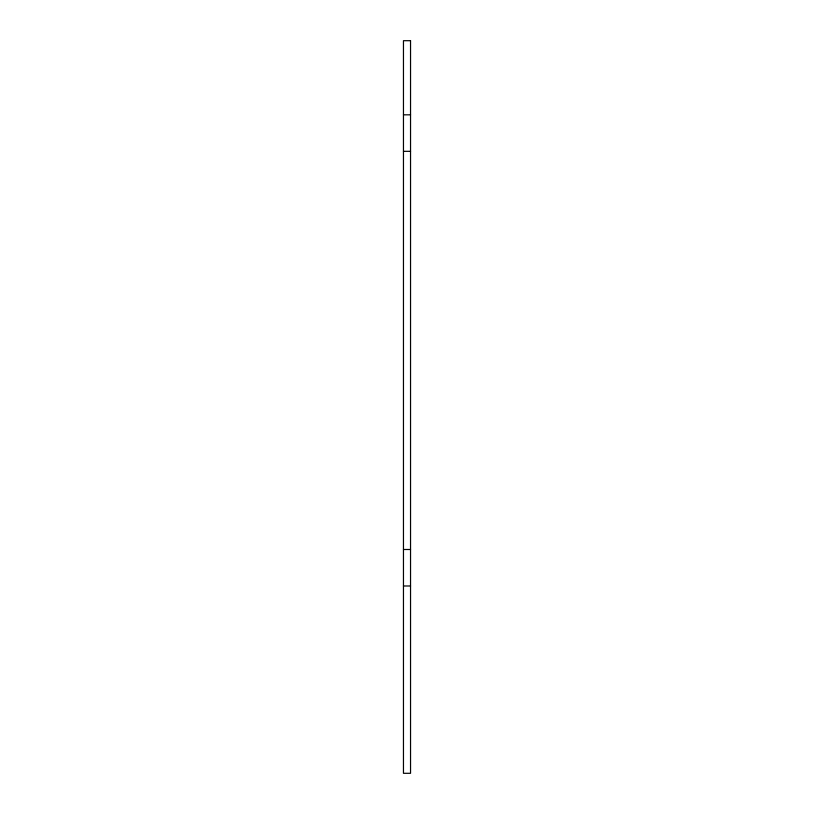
<?xml version="1.0" encoding="UTF-8"?>
<svg xmlns="http://www.w3.org/2000/svg" width="814" height="814" viewBox="0 0 814 814"><rect width="100%" height="100%" fill="white"/><g stroke="black" fill="none" stroke-linecap="round" stroke-linejoin="round"><path stroke-width="1.22" d="M403.459 114.825L410.541 114.825M403.459 151.323L410.541 151.323M403.459 549.491L410.541 549.491M403.459 585.988L410.541 585.988M410.541 40.7L403.459 40.7L403.459 773.3L410.541 773.3L410.541 40.7"/></g></svg>
